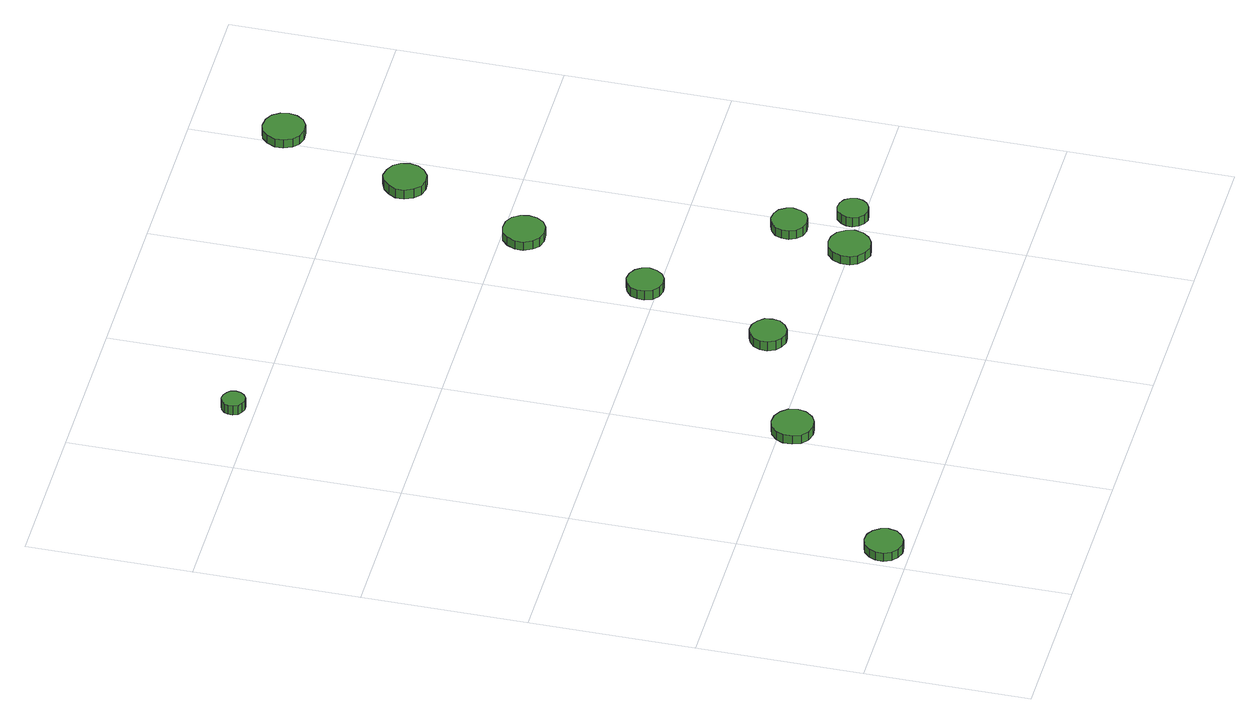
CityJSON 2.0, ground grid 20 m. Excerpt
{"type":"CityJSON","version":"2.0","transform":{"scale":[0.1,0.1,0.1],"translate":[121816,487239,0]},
"CityObjects":{
"tree1":{"type":"SolitaryVegetationObject","attributes":{"function":"something"},"geometry":[{"type":"MultiSurface","lod":"1","boundaries":[[[0,1,2,3,4,5,6,7,8,9,10,11,12,13,14]],[[15,16,17,18,19,20,21,22,23,24,25,26,27,28,29]],[[0,29,28,1]],[[1,28,27,2]],[[2,27,26,3]],[[3,26,25,4]],[[4,25,24,5]],[[5,24,23,6]],[[6,23,22,7]],[[7,22,21,8]],[[8,21,20,9]],[[9,20,19,10]],[[10,19,18,11]],[[11,18,17,12]],[[12,17,16,13]],[[13,16,15,14]],[[14,15,29,0]]]}]},
"tree2":{"type":"SolitaryVegetationObject","attributes":{"function":"something"},"geometry":[{"type":"MultiSurface","lod":"1","boundaries":[[[30,31,32,33,34,35,36,37,38,39,40,41,42,43,44]],[[45,46,47,48,49,50,51,52,53,54,55,56,57,58,59]],[[30,59,58,31]],[[31,58,57,32]],[[32,57,56,33]],[[33,56,55,34]],[[34,55,54,35]],[[35,54,53,36]],[[36,53,52,37]],[[37,52,51,38]],[[38,51,50,39]],[[39,50,49,40]],[[40,49,48,41]],[[41,48,47,42]],[[42,47,46,43]],[[43,46,45,44]],[[44,45,59,30]]]}]},
"tree3":{"type":"SolitaryVegetationObject","attributes":{"function":"something"},"geometry":[{"type":"MultiSurface","lod":"1","boundaries":[[[60,61,62,63,64,65,66,67,68,69,70,71,72,73,74]],[[75,76,77,78,79,80,81,82,83,84,85,86,87,88,89]],[[60,89,88,61]],[[61,88,87,62]],[[62,87,86,63]],[[63,86,85,64]],[[64,85,84,65]],[[65,84,83,66]],[[66,83,82,67]],[[67,82,81,68]],[[68,81,80,69]],[[69,80,79,70]],[[70,79,78,71]],[[71,78,77,72]],[[72,77,76,73]],[[73,76,75,74]],[[74,75,89,60]]]}]},
"tree4":{"type":"SolitaryVegetationObject","attributes":{"function":"something"},"geometry":[{"type":"MultiSurface","lod":"1","boundaries":[[[90,91,92,93,94,95,96,97,98,99,100,101,102,103,104]],[[105,106,107,108,109,110,111,112,113,114,115,116,117,118,119]],[[90,119,118,91]],[[91,118,117,92]],[[92,117,116,93]],[[93,116,115,94]],[[94,115,114,95]],[[95,114,113,96]],[[96,113,112,97]],[[97,112,111,98]],[[98,111,110,99]],[[99,110,109,100]],[[100,109,108,101]],[[101,108,107,102]],[[102,107,106,103]],[[103,106,105,104]],[[104,105,119,90]]]}]},
"tree5":{"type":"SolitaryVegetationObject","attributes":{"function":"something"},"geometry":[{"type":"MultiSurface","lod":"1","boundaries":[[[120,121,122,123,124,125,126,127,128,129,130,131,132,133,134]],[[135,136,137,138,139,140,141,142,143,144,145,146,147,148,149]],[[120,149,148,121]],[[121,148,147,122]],[[122,147,146,123]],[[123,146,145,124]],[[124,145,144,125]],[[125,144,143,126]],[[126,143,142,127]],[[127,142,141,128]],[[128,141,140,129]],[[129,140,139,130]],[[130,139,138,131]],[[131,138,137,132]],[[132,137,136,133]],[[133,136,135,134]],[[134,135,149,120]]]}]},
"tree6":{"type":"SolitaryVegetationObject","attributes":{"function":"something"},"geometry":[{"type":"MultiSurface","lod":"1","boundaries":[[[150,151,152,153,154,155,156,157,158,159,160,161,162,163,164]],[[165,166,167,168,169,170,171,172,173,174,175,176,177,178,179]],[[150,179,178,151]],[[151,178,177,152]],[[152,177,176,153]],[[153,176,175,154]],[[154,175,174,155]],[[155,174,173,156]],[[156,173,172,157]],[[157,172,171,158]],[[158,171,170,159]],[[159,170,169,160]],[[160,169,168,161]],[[161,168,167,162]],[[162,167,166,163]],[[163,166,165,164]],[[164,165,179,150]]]}]},
"tree7":{"type":"SolitaryVegetationObject","attributes":{"function":"something"},"geometry":[{"type":"MultiSurface","lod":"1","boundaries":[[[180,181,182,183,184,185,186,187,188,189,190,191,192,193,194]],[[195,196,197,198,199,200,201,202,203,204,205,206,207,208,209]],[[180,209,208,181]],[[181,208,207,182]],[[182,207,206,183]],[[183,206,205,184]],[[184,205,204,185]],[[185,204,203,186]],[[186,203,202,187]],[[187,202,201,188]],[[188,201,200,189]],[[189,200,199,190]],[[190,199,198,191]],[[191,198,197,192]],[[192,197,196,193]],[[193,196,195,194]],[[194,195,209,180]]]}]},
"tree8":{"type":"SolitaryVegetationObject","attributes":{"function":"something"},"geometry":[{"type":"MultiSurface","lod":"1","boundaries":[[[210,211,212,213,214,215,216,217,218,219,220,221,222,223,224]],[[225,226,227,228,229,230,231,232,233,234,235,236,237,238,239]],[[210,239,238,211]],[[211,238,237,212]],[[212,237,236,213]],[[213,236,235,214]],[[214,235,234,215]],[[215,234,233,216]],[[216,233,232,217]],[[217,232,231,218]],[[218,231,230,219]],[[219,230,229,220]],[[220,229,228,221]],[[221,228,227,222]],[[222,227,226,223]],[[223,226,225,224]],[[224,225,239,210]]]}]},
"tree9":{"type":"SolitaryVegetationObject","attributes":{"function":"something"},"geometry":[{"type":"MultiSurface","lod":"1","boundaries":[[[240,241,242,243,244,245,246,247,248,249,250,251,252,253,254]],[[255,256,257,258,259,260,261,262,263,264,265,266,267,268,269]],[[240,269,268,241]],[[241,268,267,242]],[[242,267,266,243]],[[243,266,265,244]],[[244,265,264,245]],[[245,264,263,246]],[[246,263,262,247]],[[247,262,261,248]],[[248,261,260,249]],[[249,260,259,250]],[[250,259,258,251]],[[251,258,257,252]],[[252,257,256,253]],[[253,256,255,254]],[[254,255,269,240]]]}]},
"tree10":{"type":"SolitaryVegetationObject","attributes":{"function":"something"},"geometry":[{"type":"MultiSurface","lod":"1","boundaries":[[[270,271,272,273,274,275,276,277,278,279,280,281,282,283,284]],[[285,286,287,288,289,290,291,292,293,294,295,296,297,298,299]],[[270,299,298,271]],[[271,298,297,272]],[[272,297,296,273]],[[273,296,295,274]],[[274,295,294,275]],[[275,294,293,276]],[[276,293,292,277]],[[277,292,291,278]],[[278,291,290,279]],[[279,290,289,280]],[[280,289,288,281]],[[281,288,287,282]],[[282,287,286,283]],[[283,286,285,284]],[[284,285,299,270]]]}]},
"tree11":{"type":"SolitaryVegetationObject","attributes":{"function":"something"},"geometry":[{"type":"MultiSurface","lod":"1","boundaries":[[[300,301,302,303,304,305,306,307,308,309,310,311,312,313,314]],[[315,316,317,318,319,320,321,322,323,324,325,326,327,328,329]],[[300,329,328,301]],[[301,328,327,302]],[[302,327,326,303]],[[303,326,325,304]],[[304,325,324,305]],[[305,324,323,306]],[[306,323,322,307]],[[307,322,321,308]],[[308,321,320,309]],[[309,320,319,310]],[[310,319,318,311]],[[311,318,317,312]],[[312,317,316,313]],[[313,316,315,314]],[[314,315,329,300]]]}]}
},
"vertices":[
[55,32,14],[53,41,14],[47,49,14],[39,54,14],[29,55,14],[20,52,14],[13,45,14],[9,37,14],[9,27,14],[13,18,14],[20,12,14],[29,9,14],[39,10,14],[47,15,14],[53,22,14],[53,22,2],[47,15,2],[39,10,2],[29,9,2],[20,12,2],[13,18,2],[9,27,2],[9,37,2],[13,45,2],[20,52,2],[29,55,2],[39,54,2],[47,49,2],[53,41,2],[55,32,2],
[240,185,19],[238,196,19],[231,204,19],[222,209,19],[212,210,19],[202,207,19],[194,200,19],[190,191,19],[190,180,19],[194,170,19],[202,163,19],[212,160,19],[222,161,19],[231,166,19],[238,175,19],[238,175,7],[231,166,7],[222,161,7],[212,160,7],[202,163,7],[194,170,7],[190,180,7],[190,191,7],[194,200,7],[202,207,7],[212,210,7],[222,209,7],[231,204,7],[238,196,7],[240,185,7],
[119,826,19],[118,832,19],[114,836,19],[109,839,19],[103,840,19],[98,838,19],[93,834,19],[91,829,19],[91,823,19],[93,817,19],[98,814,19],[103,812,19],[109,812,19],[114,815,19],[118,820,19],[118,820,6],[114,815,6],[109,812,6],[103,812,6],[98,814,6],[93,817,6],[91,823,6],[91,829,6],[93,834,6],[98,838,6],[103,840,6],[109,839,6],[114,836,6],[118,832,6],[119,826,6],
[395,253,20],[394,262,20],[388,269,20],[380,274,20],[371,275,20],[363,272,20],[356,266,20],[352,258,20],[352,249,20],[356,240,20],[363,234,20],[371,231,20],[380,232,20],[388,237,20],[394,244,20],[394,244,7],[388,237,7],[380,232,7],[371,231,7],[363,234,7],[356,240,7],[352,249,7],[352,258,7],[356,266,7],[363,272,7],[371,275,7],[380,274,7],[388,269,7],[394,262,7],[395,253,7],
[455,414,19],[453,423,19],[448,430,19],[440,435,19],[431,436,19],[422,433,19],[415,427,19],[412,419,19],[412,410,19],[415,401,19],[422,395,19],[431,392,19],[440,393,19],[448,398,19],[453,405,19],[453,405,6],[448,398,6],[440,393,6],[431,392,6],[422,395,6],[415,401,6],[412,410,6],[412,419,6],[415,427,6],[422,433,6],[431,436,6],[440,435,6],[448,430,6],[453,423,6],[455,414,6],
[580,200,19],[577,210,19],[571,219,19],[562,224,19],[552,225,19],[542,222,19],[534,215,19],[530,205,19],[530,194,19],[534,185,19],[542,178,19],[552,174,19],[562,176,19],[571,181,19],[577,189,19],[577,189,7],[571,181,7],[562,176,7],[552,174,7],[542,178,7],[534,185,7],[530,194,7],[530,205,7],[534,215,7],[542,222,7],[552,225,7],[562,224,7],[571,219,7],[577,210,7],[580,200,7],
[517,573,19],[515,583,19],[509,592,19],[500,597,19],[489,598,19],[479,595,19],[472,588,19],[467,578,19],[467,568,19],[472,558,19],[479,551,19],[489,548,19],[500,549,19],[509,554,19],[515,563,19],[515,563,7],[509,554,7],[500,549,7],[489,548,7],[479,551,7],[472,558,7],[467,568,7],[467,578,7],[472,588,7],[479,595,7],[489,598,7],[500,597,7],[509,592,7],[515,583,7],[517,573,7],
[604,279,18],[602,287,18],[597,295,18],[589,299,18],[580,300,18],[571,297,18],[564,291,18],[561,283,18],[561,274,18],[564,266,18],[571,260,18],[580,257,18],[589,258,18],[597,262,18],[602,270,18],[602,270,6],[597,262,6],[589,258,6],[580,257,6],[571,260,6],[564,266,6],[561,274,6],[561,283,6],[564,291,6],[571,297,6],[580,300,6],[589,299,6],[597,295,6],[602,287,6],[604,279,6],
[638,211,19],[636,219,19],[632,225,19],[625,229,19],[617,230,19],[610,228,19],[604,222,19],[601,215,19],[601,208,19],[604,201,19],[610,195,19],[617,193,19],[625,194,19],[632,198,19],[636,204,19],[636,204,6],[632,198,6],[625,194,6],[617,193,6],[610,195,6],[604,201,6],[601,208,6],[601,215,6],[604,222,6],[610,228,6],[617,230,6],[625,229,6],[632,225,6],[636,219,6],[638,211,6],
[576,729,21],[574,740,21],[568,748,21],[559,753,21],[548,755,21],[538,751,21],[531,744,21],[526,735,21],[526,724,21],[531,714,21],[538,707,21],[548,704,21],[559,705,21],[568,711,21],[574,719,21],[574,719,8],[568,711,8],[559,705,8],[548,704,8],[538,707,8],[531,714,8],[526,724,8],[526,735,8],[531,744,8],[538,751,8],[548,755,8],[559,753,8],[568,748,8],[574,740,8],[576,729,8],
[635,888,20],[633,898,20],[627,907,20],[618,912,20],[607,913,20],[597,910,20],[590,903,20],[585,893,20],[585,883,20],[590,873,20],[597,866,20],[607,863,20],[618,864,20],[627,869,20],[633,878,20],[633,878,8],[627,869,8],[618,864,8],[607,863,8],[597,866,8],[590,873,8],[585,883,8],[585,893,8],[590,903,8],[597,910,8],[607,913,8],[618,912,8],[627,907,8],[633,898,8],[635,888,8]
]}
